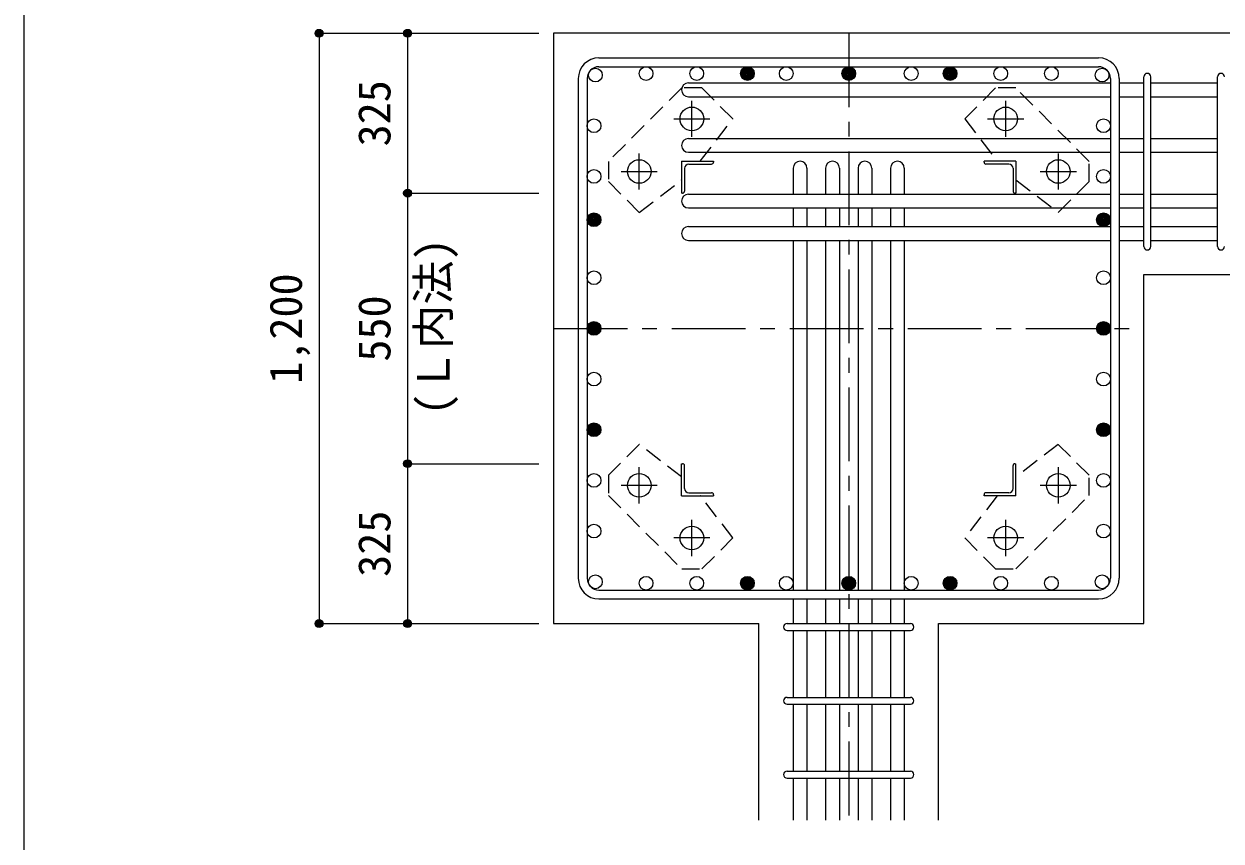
# Model space of a CAD drawing. Units: millimetres at full size, sheet at 1:30. Extents: x -5973 to 5954, y -4195 to 4201.
# Drawn here: x -5973 to -3539, y 1481 to 3142 of the extents above; entities that cross this region are included whole.
import ezdxf
from ezdxf.enums import TextEntityAlignment as Align

# ---------------------------------------------------------------- set-up
doc = ezdxf.new("R2010")
doc.units = ezdxf.units.MM
doc.header["$LTSCALE"] = 30
doc.header["$PDMODE"] = 32
doc.header["$PDSIZE"] = 15
doc.linetypes.add('CHAIN1', pattern=[8, 5, -1, 1, -1])
doc.linetypes.add('DASHED1', pattern=[1.8, 1.2, -0.6])
for name, color, linetype in [('0-1_躯体線', 2, 'Continuous'), ('0-2_アンカー、アングル', 4, 'Continuous'), ('0-3_立上り筋', 4, 'Continuous'), ('0-4_フープ筋', 7, 'Continuous'), ('0-5_基礎梁筋', 7, 'Continuous'), ('0-6_スタラップ筋', 7, 'Continuous'), ('0-7_文字', 4, 'Continuous'), ('0-9_プレート', 4, 'DASHED1'), ('0-D_寸法', 4, 'Continuous'), ('F-0_枠', 6, 'Continuous')]:
    doc.layers.add(name, color=color, linetype=linetype)
doc.styles.add('ＭＳ ゴシック', font='')
doc.styles.get('ＭＳ ゴシック').set_extended_font_data('MS Gothic')

msp = doc.modelspace()

# ---------------------------------------------------------------- linework, layer by layer
at = {"layer": '0-1_躯体線'}
for p, q in [((-3295.8, 3123.3), (-4895.8, 3123.3)), ((-4895.8, 3123.3), (-4895.8, 1923.3)), ((-3695.8, 2632.8), (-3295.8, 2632.8)), ((-3695.8, 1923.3), (-3695.8, 2632.8)), ((-4895.8, 1923.3), (-4478.3, 1923.3)), ((-4478.3, 1523.3), (-4478.3, 1923.3))]:
    msp.add_line(p, q, dxfattribs=at)
msp.add_lwpolyline([(-4113.3, 1523.3), (-4113.3, 1923.3), (-3695.8, 1923.3)], dxfattribs=at)
at = {"layer": '0-2_アンカー、アングル', "linetype": 'CHAIN1'}
for p, q in [((-4614.8, 2912.6), (-4614.8, 2986.1)), ((-3976.8, 2986.1), (-3976.8, 2912.6)), ((-4651.6, 2949.3), (-4578.1, 2949.3)), ((-4013.5, 2949.3), (-3940, 2949.3)), ((-4721.8, 2805.6), (-4721.8, 2879.1)), ((-3869.8, 2879.1), (-3869.8, 2805.6)), ((-4758.6, 2842.3), (-4685.1, 2842.3)), ((-3906.5, 2842.3), (-3833, 2842.3)), ((-4721.8, 2167.5), (-4721.8, 2241)), ((-3869.8, 2241), (-3869.8, 2167.5)), ((-4685.1, 2204.3), (-4758.6, 2204.3)), ((-3833, 2204.3), (-3906.5, 2204.3)), ((-4614.8, 2060.5), (-4614.8, 2134)), ((-3976.8, 2134), (-3976.8, 2060.5)), ((-4578.1, 2097.3), (-4651.6, 2097.3)), ((-3940, 2097.3), (-4013.5, 2097.3))]:
    msp.add_line(p, q, dxfattribs=at)
at = {"layer": '0-2_アンカー、アングル'}
for p, q in [((-4635.8, 2863.3), (-4570.8, 2863.3)), ((-4635.8, 2863.3), (-4635.8, 2798.3)), ((-4629.8, 2848.8), (-4629.8, 2802.3)), ((-4621.3, 2857.3), (-4574.8, 2857.3)), ((-4570.8, 2863.3), (-4570.8, 2861.3)), ((-3955.8, 2863.3), (-4020.8, 2863.3)), ((-4020.8, 2861.3), (-4020.8, 2863.3)), ((-3970.3, 2857.3), (-4016.8, 2857.3)), ((-3961.8, 2848.8), (-3961.8, 2802.3)), ((-3955.8, 2863.3), (-3955.8, 2798.3)), ((-4633.8, 2798.3), (-4635.8, 2798.3)), ((-3955.8, 2798.3), (-3957.8, 2798.3)), ((-4635.8, 2248.3), (-4633.8, 2248.3)), ((-4635.8, 2183.3), (-4635.8, 2248.3)), ((-4629.8, 2197.8), (-4629.8, 2244.3)), ((-3961.8, 2197.8), (-3961.8, 2244.3)), ((-3957.8, 2248.3), (-3955.8, 2248.3)), ((-3955.8, 2183.3), (-3955.8, 2248.3)), ((-4635.8, 2183.3), (-4570.8, 2183.3)), ((-4621.3, 2189.3), (-4574.8, 2189.3)), ((-4570.8, 2185.3), (-4570.8, 2183.3)), ((-4020.8, 2183.3), (-4020.8, 2185.3)), ((-3955.8, 2183.3), (-4020.8, 2183.3)), ((-3970.3, 2189.3), (-4016.8, 2189.3))]:
    msp.add_line(p, q, dxfattribs=at)
at = {"layer": '0-2_アンカー、アングル', "color": 3}
for centre in [(-4614.8, 2949.3), (-3976.8, 2949.3), (-4721.8, 2842.3), (-3869.8, 2842.3), (-4721.8, 2204.3), (-3869.8, 2204.3), (-4614.8, 2097.3), (-3976.8, 2097.3)]:
    msp.add_circle(centre, 24, dxfattribs=at)
at = {"layer": '0-2_アンカー、アングル'}
for centre, radius, start, end in [((-4621.3, 2848.8), 8.5, 90, 180), ((-4574.8, 2861.3), 4, 270, 0), ((-4016.8, 2861.3), 4, 180, 270), ((-3970.3, 2848.8), 8.5, 0, 90), ((-4633.8, 2802.3), 4, 270, 0), ((-3957.8, 2802.3), 4, 180, 270), ((-4633.8, 2244.3), 4, 0, 90), ((-3957.8, 2244.3), 4, 90, 180), ((-4621.3, 2197.8), 8.5, 180, 270), ((-3970.3, 2197.8), 8.5, 270, 0), ((-4574.8, 2185.3), 4, 0, 90), ((-4016.8, 2185.3), 4, 90, 180)]:
    msp.add_arc(centre, radius, start, end, dxfattribs=at)
at = {"layer": '0-3_立上り筋', "color": 3}
for centre in [(-4810.87, 3038.37), (-4707.86, 3041.3), (-4707.86, 3041.3), (-4604.84, 3041.3), (-4604.84, 3041.3), (-4501.83, 3041.3), (-4501.83, 3041.3), (-4422.8, 3041.3), (-4422.8, 3041.3), (-4295.8, 3041.3), (-4295.8, 3041.3), (-4295.8, 3041.3), (-4295.8, 3041.3), (-4168.8, 3041.3), (-4168.8, 3041.3), (-4089.77, 3041.3), (-4089.77, 3041.3), (-4089.77, 3041.3), (-4089.77, 3041.3), (-3986.76, 3041.3), (-3986.76, 3041.3), (-3883.74, 3041.3), (-3883.74, 3041.3), (-3780.73, 3038.37), (-4813.8, 2935.36), (-4813.8, 2935.36), (-3777.8, 2935.36), (-3777.8, 2935.36), (-4813.8, 2832.34), (-4813.8, 2832.34), (-3777.8, 2832.34), (-3777.8, 2832.34), (-4813.8, 2744.3), (-4813.8, 2744.3), (-4813.8, 2744.3), (-4813.8, 2744.3), (-3777.8, 2744.3), (-3777.8, 2744.3), (-3777.8, 2744.3), (-3777.8, 2744.3), (-4813.8, 2626.31), (-4813.8, 2626.31), (-3777.8, 2626.31), (-3777.8, 2626.31), (-4813.8, 2523.3), (-4813.8, 2523.3), (-4813.8, 2523.3), (-4813.8, 2523.3), (-3777.8, 2523.3), (-3777.8, 2523.3), (-3777.8, 2523.3), (-3777.8, 2523.3), (-4813.8, 2420.29), (-4813.8, 2420.29), (-3777.8, 2420.29), (-3777.8, 2420.29), (-4813.8, 2317.27), (-4813.8, 2317.27), (-3777.8, 2317.27), (-3777.8, 2317.27), (-4813.8, 2214.26), (-4813.8, 2214.26), (-3777.8, 2214.26), (-3777.8, 2214.26), (-4813.8, 2111.24), (-4813.8, 2111.24), (-3777.8, 2111.24), (-3777.8, 2111.24), (-4810.87, 2008.23), (-4810.87, 2008.23), (-3780.73, 2008.23), (-3780.73, 2008.23), (-4707.86, 2005.3), (-4707.86, 2005.3), (-4604.84, 2005.3), (-4604.84, 2005.3), (-4501.83, 2005.3), (-4501.83, 2005.3), (-4422.8, 2005.3), (-4422.8, 2005.3), (-4295.8, 2005.3), (-4295.8, 2005.3), (-4295.8, 2005.3), (-4295.8, 2005.3), (-4168.8, 2005.3), (-4168.8, 2005.3), (-4089.77, 2005.3), (-4089.77, 2005.3), (-4089.77, 2005.3), (-4089.77, 2005.3), (-3986.76, 2005.3), (-3986.76, 2005.3), (-3883.74, 2005.3), (-3883.74, 2005.3)]:
    msp.add_circle(centre, 14, dxfattribs=at)
at = {"layer": '0-3_立上り筋'}
for centre, radius in [((-4501.83, 3041.3), 14), ((-4501.83, 3041.3), 12.6), ((-4501.83, 3041.3), 11.2), ((-4501.83, 3041.3), 9.8), ((-4501.83, 3041.3), 8.4), ((-4501.83, 3041.3), 7), ((-4501.83, 3041.3), 5.6), ((-4501.83, 3041.3), 4.2), ((-4501.83, 3041.3), 2.8), ((-4501.83, 3041.3), 1.4), ((-4295.8, 3041.3), 14), ((-4295.8, 3041.3), 12.6), ((-4295.8, 3041.3), 11.2), ((-4295.8, 3041.3), 9.8), ((-4295.8, 3041.3), 8.4), ((-4295.8, 3041.3), 7), ((-4295.8, 3041.3), 5.6), ((-4295.8, 3041.3), 4.2), ((-4295.8, 3041.3), 2.8), ((-4295.8, 3041.3), 1.4), ((-4089.77, 3041.3), 14), ((-4089.77, 3041.3), 12.6), ((-4089.77, 3041.3), 11.2), ((-4089.77, 3041.3), 9.8), ((-4089.77, 3041.3), 8.4), ((-4089.77, 3041.3), 7), ((-4089.77, 3041.3), 5.6), ((-4089.77, 3041.3), 4.2), ((-4089.77, 3041.3), 2.8), ((-4089.77, 3041.3), 1.4), ((-4813.8, 2744.3), 14), ((-4813.8, 2744.3), 12.6), ((-4813.8, 2744.3), 11.2), ((-4813.8, 2744.3), 9.8), ((-4813.8, 2744.3), 8.4), ((-4813.8, 2744.3), 7), ((-3777.8, 2744.3), 14), ((-3777.8, 2744.3), 12.6), ((-3777.8, 2744.3), 11.2), ((-3777.8, 2744.3), 9.8), ((-3777.8, 2744.3), 8.4), ((-3777.8, 2744.3), 7), ((-4813.8, 2744.3), 5.6), ((-4813.8, 2744.3), 4.2), ((-4813.8, 2744.3), 2.8), ((-4813.8, 2744.3), 1.4), ((-3777.8, 2744.3), 5.6), ((-3777.8, 2744.3), 4.2), ((-3777.8, 2744.3), 2.8), ((-3777.8, 2744.3), 1.4), ((-4813.8, 2523.3), 14), ((-4813.8, 2523.3), 12.6), ((-4813.8, 2523.3), 11.2), ((-4813.8, 2523.3), 9.8), ((-4813.8, 2523.3), 8.4), ((-3777.8, 2523.3), 14), ((-3777.8, 2523.3), 12.6), ((-3777.8, 2523.3), 11.2), ((-3777.8, 2523.3), 9.8), ((-3777.8, 2523.3), 8.4), ((-4813.8, 2523.3), 7), ((-4813.8, 2523.3), 5.6), ((-4813.8, 2523.3), 4.2), ((-4813.8, 2523.3), 2.8), ((-4813.8, 2523.3), 1.4), ((-3777.8, 2523.3), 7), ((-3777.8, 2523.3), 5.6), ((-3777.8, 2523.3), 4.2), ((-3777.8, 2523.3), 2.8), ((-3777.8, 2523.3), 1.4), ((-4813.8, 2317.27), 14), ((-4813.8, 2317.27), 12.6), ((-4813.8, 2317.27), 11.2), ((-4813.8, 2317.27), 9.8), ((-4813.8, 2317.27), 8.4), ((-4813.8, 2317.27), 7), ((-4813.8, 2317.27), 5.6), ((-4813.8, 2317.27), 4.2), ((-4813.8, 2317.27), 2.8), ((-4813.8, 2317.27), 1.4), ((-3777.8, 2317.27), 14), ((-3777.8, 2317.27), 12.6), ((-3777.8, 2317.27), 11.2), ((-3777.8, 2317.27), 9.8), ((-3777.8, 2317.27), 8.4), ((-3777.8, 2317.27), 7), ((-3777.8, 2317.27), 5.6), ((-3777.8, 2317.27), 4.2), ((-3777.8, 2317.27), 2.8), ((-3777.8, 2317.27), 1.4), ((-4501.83, 2005.3), 14), ((-4501.83, 2005.3), 12.6), ((-4501.83, 2005.3), 11.2), ((-4501.83, 2005.3), 9.8), ((-4501.83, 2005.3), 8.4), ((-4501.83, 2005.3), 7), ((-4501.83, 2005.3), 5.6), ((-4501.83, 2005.3), 4.2), ((-4501.83, 2005.3), 2.8), ((-4501.83, 2005.3), 1.4), ((-4295.8, 2005.3), 14), ((-4295.8, 2005.3), 12.6), ((-4295.8, 2005.3), 11.2), ((-4295.8, 2005.3), 9.8), ((-4295.8, 2005.3), 8.4), ((-4295.8, 2005.3), 7), ((-4295.8, 2005.3), 5.6), ((-4295.8, 2005.3), 4.2), ((-4295.8, 2005.3), 2.8), ((-4295.8, 2005.3), 1.4), ((-4089.77, 2005.3), 14), ((-4089.77, 2005.3), 12.6), ((-4089.77, 2005.3), 11.2), ((-4089.77, 2005.3), 9.8), ((-4089.77, 2005.3), 8.4), ((-4089.77, 2005.3), 7), ((-4089.77, 2005.3), 5.6), ((-4089.77, 2005.3), 4.2), ((-4089.77, 2005.3), 2.8), ((-4089.77, 2005.3), 1.4)]:
    msp.add_circle(centre, radius, dxfattribs=at)
at = {"layer": '0-4_フープ筋'}
for p, q in [((-4803.8, 3073.3), (-3787.8, 3073.3)), ((-4803.8, 3055.3), (-3787.8, 3055.3)), ((-4845.8, 3031.3), (-4845.8, 2015.3)), ((-4827.8, 3031.3), (-4827.8, 2015.3)), ((-3763.8, 3031.3), (-3763.8, 2015.3)), ((-3745.8, 3031.3), (-3745.8, 2015.3)), ((-4803.8, 1991.3), (-3787.8, 1991.3)), ((-4803.8, 1973.3), (-3787.8, 1973.3))]:
    msp.add_line(p, q, dxfattribs=at)
for centre, radius, start, end in [((-4803.8, 3031.3), 42, 90, 180), ((-3787.8, 3031.3), 42, 0, 90), ((-4803.8, 3031.3), 24, 90, 180), ((-3787.8, 3031.3), 24, 0, 90), ((-4803.8, 2015.3), 42, 180, 270), ((-4803.8, 2015.3), 24, 180, 270), ((-3787.8, 2015.3), 42, 270, 0), ((-3787.8, 2015.3), 24, 270, 0)]:
    msp.add_arc(centre, radius, start, end, dxfattribs=at)
at = {"layer": '0-5_基礎梁筋'}
for p, q in [((-4621.8, 3022.37), (-3763.8, 3022.37)), ((-3745.8, 3022.37), (-3695.8, 3022.37)), ((-3681.8, 3022.37), (-3545.8, 3022.37)), ((-4621.8, 2994.37), (-3763.8, 2994.37)), ((-3745.8, 2994.37), (-3695.8, 2994.37)), ((-3681.8, 2994.37), (-3545.8, 2994.37)), ((-4621.8, 2909.33), (-3763.8, 2909.33)), ((-3745.8, 2909.33), (-3695.8, 2909.33)), ((-3681.8, 2909.33), (-3545.8, 2909.33)), ((-4621.8, 2881.33), (-3763.8, 2881.33)), ((-3745.8, 2881.33), (-3695.8, 2881.33)), ((-3681.8, 2881.33), (-3545.8, 2881.33)), ((-4408.8, 2849.3), (-4408.8, 2796.3)), ((-4380.8, 2849.3), (-4380.8, 2796.3)), ((-4342.8, 2849.3), (-4342.8, 2796.3)), ((-4314.8, 2849.3), (-4314.8, 2796.3)), ((-4276.8, 2849.3), (-4276.8, 2796.3)), ((-4248.8, 2849.3), (-4248.8, 2796.3)), ((-4210.8, 2849.3), (-4210.8, 2796.3)), ((-4182.8, 2849.3), (-4182.8, 2796.3)), ((-4621.8, 2796.3), (-3763.8, 2796.3)), ((-3745.8, 2796.3), (-3695.8, 2796.3)), ((-3681.8, 2796.3), (-3545.8, 2796.3)), ((-4621.8, 2768.3), (-3763.8, 2768.3)), ((-4408.8, 2768.3), (-4408.8, 2730.3)), ((-4380.8, 2768.3), (-4380.8, 2730.3)), ((-4342.8, 2768.3), (-4342.8, 2730.3)), ((-4314.8, 2768.3), (-4314.8, 2730.3)), ((-4276.8, 2768.3), (-4276.8, 2730.3)), ((-4248.8, 2768.3), (-4248.8, 2730.3)), ((-4210.8, 2768.3), (-4210.8, 2730.3)), ((-4182.8, 2768.3), (-4182.8, 2730.3)), ((-3745.8, 2768.3), (-3695.8, 2768.3)), ((-3681.8, 2768.3), (-3545.8, 2768.3)), ((-4621.8, 2730.3), (-3763.8, 2730.3)), ((-3745.8, 2730.3), (-3695.8, 2730.3)), ((-3681.8, 2730.3), (-3545.8, 2730.3)), ((-4621.8, 2702.3), (-3763.8, 2702.3)), ((-4408.8, 2702.3), (-4408.8, 1991.3)), ((-4380.8, 2702.3), (-4380.8, 1991.3)), ((-4342.8, 2702.3), (-4342.8, 1991.3)), ((-4314.8, 2702.3), (-4314.8, 1991.3)), ((-4276.8, 2702.3), (-4276.8, 1991.3)), ((-4248.8, 2702.3), (-4248.8, 1991.3)), ((-4210.8, 2702.3), (-4210.8, 1991.3)), ((-4182.8, 2702.3), (-4182.8, 1991.3)), ((-3745.8, 2702.3), (-3695.8, 2702.3)), ((-3681.8, 2702.3), (-3545.8, 2702.3)), ((-4408.8, 1973.3), (-4408.8, 1923.3)), ((-4380.8, 1973.3), (-4380.8, 1923.3)), ((-4342.8, 1973.3), (-4342.8, 1923.3)), ((-4314.8, 1973.3), (-4314.8, 1923.3)), ((-4276.8, 1973.3), (-4276.8, 1923.3)), ((-4248.8, 1973.3), (-4248.8, 1923.3)), ((-4210.8, 1973.3), (-4210.8, 1923.3)), ((-4182.8, 1973.3), (-4182.8, 1923.3)), ((-4408.8, 1909.3), (-4408.8, 1773.3)), ((-4380.8, 1909.3), (-4380.8, 1773.3)), ((-4342.8, 1909.3), (-4342.8, 1773.3)), ((-4314.8, 1909.3), (-4314.8, 1773.3)), ((-4276.8, 1909.3), (-4276.8, 1773.3)), ((-4248.8, 1909.3), (-4248.8, 1773.3)), ((-4210.8, 1909.3), (-4210.8, 1773.3)), ((-4182.8, 1909.3), (-4182.8, 1773.3)), ((-4408.8, 1759.3), (-4408.8, 1623.3)), ((-4380.8, 1759.3), (-4380.8, 1623.3)), ((-4342.8, 1759.3), (-4342.8, 1623.3)), ((-4314.8, 1759.3), (-4314.8, 1623.3)), ((-4276.8, 1759.3), (-4276.8, 1623.3)), ((-4248.8, 1759.3), (-4248.8, 1623.3)), ((-4210.8, 1759.3), (-4210.8, 1623.3)), ((-4182.8, 1759.3), (-4182.8, 1623.3)), ((-4408.8, 1609.3), (-4408.8, 1523.3)), ((-4380.8, 1609.3), (-4380.8, 1523.3)), ((-4342.8, 1609.3), (-4342.8, 1523.3)), ((-4314.8, 1609.3), (-4314.8, 1523.3)), ((-4276.8, 1609.3), (-4276.8, 1523.3)), ((-4248.8, 1609.3), (-4248.8, 1523.3)), ((-4210.8, 1609.3), (-4210.8, 1523.3)), ((-4182.8, 1609.3), (-4182.8, 1523.3))]:
    msp.add_line(p, q, dxfattribs=at)
for centre, start, end in [((-4621.8, 3008.37), 90, 270), ((-4621.8, 2895.33), 90, 270), ((-4394.8, 2849.3), 0, 180), ((-4328.8, 2849.3), 0, 180), ((-4262.8, 2849.3), 0, 180), ((-4196.8, 2849.3), 0, 180), ((-4621.8, 2782.3), 90, 270), ((-4621.8, 2716.3), 90, 270)]:
    msp.add_arc(centre, 14, start, end, dxfattribs=at)
at = {"layer": '0-6_スタラップ筋'}
for p, q in [((-3695.8, 2689.8), (-3695.8, 3034.87)), ((-3681.8, 2689.8), (-3681.8, 3034.87)), ((-3545.8, 2689.8), (-3545.8, 3034.87)), ((-4421.3, 1923.3), (-4170.3, 1923.3)), ((-4421.3, 1909.3), (-4170.3, 1909.3)), ((-4421.3, 1773.3), (-4170.3, 1773.3)), ((-4421.3, 1759.3), (-4170.3, 1759.3)), ((-4421.3, 1623.3), (-4170.3, 1623.3)), ((-4421.3, 1609.3), (-4170.3, 1609.3))]:
    msp.add_line(p, q, dxfattribs=at)
for centre, start, end in [((-3688.8, 3034.87), 0, 180), ((-3688.8, 3034.87), 0, 180), ((-3688.8, 3034.87), 0, 180), ((-3688.8, 3034.87), 0, 180), ((-3538.8, 3034.87), 0, 180), ((-3688.8, 2689.8), 180, 0), ((-3688.8, 2689.8), 180, 0), ((-3688.8, 2689.8), 180, 0), ((-3688.8, 2689.8), 180, 0), ((-3538.8, 2689.8), 180, 0), ((-4421.3, 1916.3), 90, 270), ((-4421.3, 1916.3), 90, 270), ((-4421.3, 1916.3), 90, 270), ((-4421.3, 1916.3), 90, 270), ((-4170.3, 1916.3), 270, 90), ((-4170.3, 1916.3), 270, 90), ((-4170.3, 1916.3), 270, 90), ((-4170.3, 1916.3), 270, 90), ((-4421.3, 1766.3), 90, 270), ((-4170.3, 1766.3), 270, 90), ((-4421.3, 1616.3), 90, 270), ((-4170.3, 1616.3), 270, 90)]:
    msp.add_arc(centre, 7, start, end, dxfattribs=at)
at = {"layer": '0-9_プレート'}
msp.add_line((-3997.2, 2034.5), (-3956.2, 2034.5), dxfattribs=at)
for points in [[(-4597.6, 2863.3), (-4531.5, 2949.2), (-4594.4, 3012.1), (-4635.4, 3012.1), (-4784.6, 2862.9), (-4784.6, 2821.9), (-4721.7, 2759), (-4635.8, 2825.1)], [(-3955.8, 2825.1), (-3869.9, 2759), (-3807, 2821.9), (-3807, 2862.9), (-3956.2, 3012.1), (-3997.2, 3012.1), (-4060.1, 2949.2), (-3994, 2863.3)], [(-4635.8, 2221.5), (-4721.7, 2287.6), (-4784.6, 2224.7), (-4784.6, 2183.7), (-4635.4, 2034.5), (-4594.4, 2034.5), (-4531.5, 2097.4), (-4597.6, 2183.3)], [(-3994, 2183.3), (-4060.1, 2097.4), (-3997.2, 2034.5), (-3956.2, 2034.5), (-3807, 2183.7), (-3807, 2224.7), (-3869.9, 2287.6), (-3955.8, 2221.5)]]:
    msp.add_lwpolyline(points, dxfattribs=at)
at = {"layer": '0-D_寸法'}
for p, q in [((-5372.84, 3123.3), (-5192.84, 3123.3)), ((-5372.84, 3123.3), (-5192.84, 3123.3)), ((-5372.84, 3123.3), (-5372.84, 1923.3)), ((-5372.84, 3123.3), (-5372.84, 1923.3)), ((-5192.84, 3123.3), (-5192.84, 2798.3)), ((-5192.84, 3123.3), (-4925.8, 3123.3)), ((-5192.84, 2798.3), (-4925.8, 2798.3)), ((-5192.84, 2798.3), (-5192.84, 2248.3)), ((-5192.84, 2248.3), (-4925.8, 2248.3)), ((-5192.84, 2248.3), (-5192.84, 1923.3)), ((-5372.84, 1923.3), (-5192.84, 1923.3)), ((-5192.84, 1923.3), (-4925.8, 1923.3)), ((-5192.84, 1923.3), (-4925.8, 1923.3))]:
    msp.add_line(p, q, dxfattribs=at)
at = {"layer": '0-D_寸法', "linetype": 'CHAIN1'}
for p, q in [((-4295.8, 3123.3), (-4295.8, 1523.3)), ((-4895.8, 2523.3), (-3695.8, 2523.3))]:
    msp.add_line(p, q, dxfattribs=at)
at = {"layer": '0-D_寸法'}
for centre, radius in [((-5372.84, 3123.3), 8), ((-5372.84, 3123.3), 7.2), ((-5372.84, 3123.3), 6.4), ((-5372.84, 3123.3), 5.6), ((-5372.84, 3123.3), 4.8), ((-5372.84, 3123.3), 4), ((-5372.84, 3123.3), 3.2), ((-5372.84, 3123.3), 2.4), ((-5372.84, 3123.3), 1.6), ((-5372.84, 3123.3), 0.8), ((-5192.84, 3123.3), 8), ((-5192.84, 3123.3), 7.2), ((-5192.84, 3123.3), 6.4), ((-5192.84, 3123.3), 5.6), ((-5192.84, 3123.3), 4.8), ((-5192.84, 3123.3), 4), ((-5192.84, 3123.3), 3.2), ((-5192.84, 3123.3), 2.4), ((-5192.84, 3123.3), 1.6), ((-5192.84, 3123.3), 0.8), ((-5192.84, 2798.3), 8), ((-5192.84, 2798.3), 7.2), ((-5192.84, 2798.3), 6.4), ((-5192.84, 2798.3), 5.6), ((-5192.84, 2798.3), 4.8), ((-5192.84, 2798.3), 4), ((-5192.84, 2798.3), 3.2), ((-5192.84, 2798.3), 2.4), ((-5192.84, 2798.3), 1.6), ((-5192.84, 2798.3), 0.8), ((-5192.84, 2248.3), 8), ((-5192.84, 2248.3), 7.2), ((-5192.84, 2248.3), 6.4), ((-5192.84, 2248.3), 5.6), ((-5192.84, 2248.3), 4.8), ((-5192.84, 2248.3), 4), ((-5192.84, 2248.3), 3.2), ((-5192.84, 2248.3), 2.4), ((-5192.84, 2248.3), 1.6), ((-5192.84, 2248.3), 0.8), ((-5372.84, 1923.3), 8), ((-5372.84, 1923.3), 7.2), ((-5372.84, 1923.3), 6.4), ((-5372.84, 1923.3), 5.6), ((-5372.84, 1923.3), 4.8), ((-5372.84, 1923.3), 4), ((-5372.84, 1923.3), 3.2), ((-5372.84, 1923.3), 2.4), ((-5372.84, 1923.3), 1.6), ((-5372.84, 1923.3), 0.8), ((-5192.84, 1923.3), 8), ((-5192.84, 1923.3), 7.2), ((-5192.84, 1923.3), 6.4), ((-5192.84, 1923.3), 5.6), ((-5192.84, 1923.3), 4.8), ((-5192.84, 1923.3), 4), ((-5192.84, 1923.3), 3.2), ((-5192.84, 1923.3), 2.4), ((-5192.84, 1923.3), 1.6), ((-5192.84, 1923.3), 0.8)]:
    msp.add_circle(centre, radius, dxfattribs=at)
at = {"layer": '0-D_寸法', "color": 7}
for p in [(-5372.84, 3123.3), (-5192.84, 3123.3), (-5192.84, 2798.3), (-5192.84, 2248.3), (-5372.84, 1923.3), (-5192.84, 1923.3)]:
    msp.add_point(p, dxfattribs=at)
at = {"layer": 'F-0_枠'}
msp.add_line((-5972.88, 4201.15), (-5972.88, -4195.24), dxfattribs=at)

# ---------------------------------------------------------------- texts
at = {"layer": '0-7_文字', "style": 'ＭＳ ゴシック'}
msp.add_text('(Ｌ内法)', height=65.98, rotation=90, dxfattribs=at).set_placement((-5087.78, 2346.7), align=Align.BOTTOM_LEFT)
at = {"layer": '0-D_寸法', "style": 'ＭＳ ゴシック'}
for s, p in [('325', (-5207.84, 2893.3)), ('1,200', (-5387.84, 2410.8)), ('550', (-5207.84, 2455.8)), ('325', (-5207.84, 2018.3))]:
    msp.add_text(s, height=65.98, rotation=90, dxfattribs=at).set_placement(p, align=Align.BOTTOM_LEFT)

doc.saveas('drawing.dxf')
